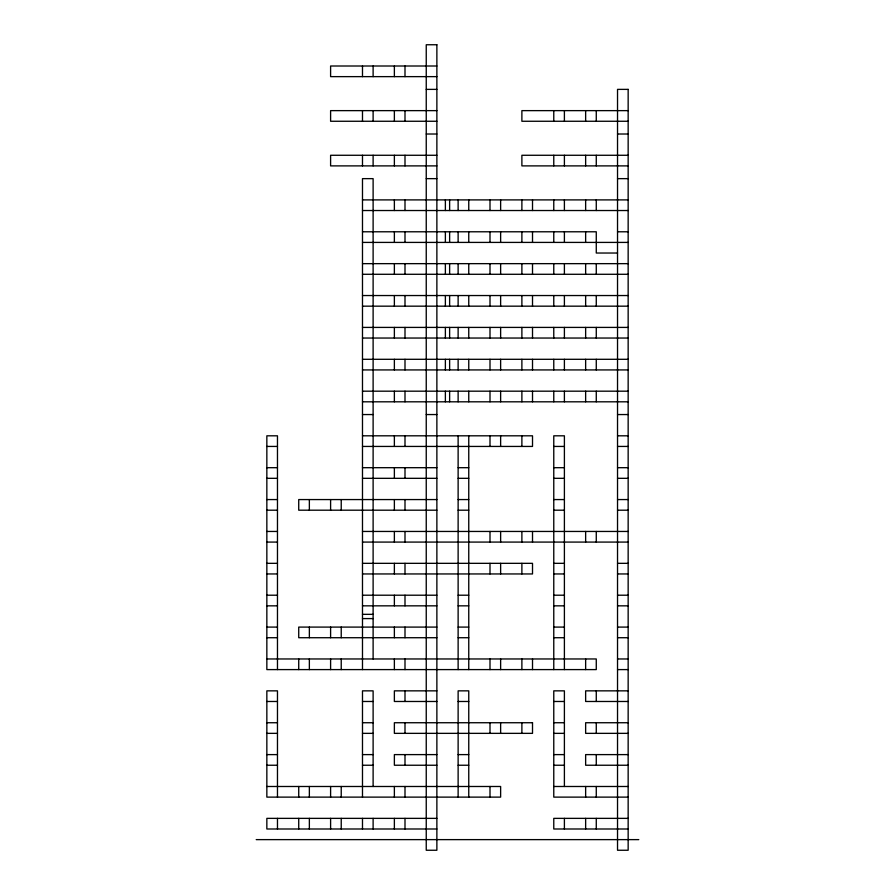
<?xml version="1.0" encoding="UTF-8"?>
<svg xmlns="http://www.w3.org/2000/svg" width="895" height="895" viewBox="0 0 895 895"><rect width="100%" height="100%" fill="white"/><g stroke="black" fill="none" stroke-linecap="round" stroke-linejoin="round"><path stroke-width="1.34" d="M436.872 66.006L330.602 66.006L330.602 76.634L436.872 76.634M426.244 89.377L436.872 89.377M436.872 110.633L330.602 110.633L330.602 121.261L436.872 121.261M628.156 110.633L521.886 110.633L521.886 121.261L628.156 121.261M426.244 134.015L436.872 134.015M617.528 134.015L628.156 134.015M436.872 155.271L330.602 155.271L330.602 165.888L436.872 165.888M628.156 155.271L521.886 155.271L521.886 165.888L628.156 165.888M426.244 178.642L436.872 178.642M617.528 178.642L628.156 178.642M362.486 199.898L628.156 199.898M362.486 210.526L628.156 210.526M362.486 231.783L596.271 231.783L596.271 253.028L617.528 253.028M617.528 231.783L628.156 231.783M362.486 242.411L628.156 242.411M362.486 263.656L628.156 263.656M362.486 274.284L628.156 274.284M362.486 295.54L628.156 295.54M362.486 306.168L628.156 306.168M362.486 327.413L628.156 327.413M362.486 338.041L628.156 338.041M362.486 359.298L628.156 359.298M362.486 369.926L628.156 369.926M362.486 391.182L628.156 391.182M362.486 401.81L628.156 401.81M362.486 414.553L373.114 414.553M426.244 414.553L436.872 414.553M617.528 414.553L628.156 414.553M362.486 435.809L532.514 435.809L532.514 446.437L362.486 446.437M617.528 435.809L628.156 435.809M266.844 446.437L277.472 446.437M553.77 446.437L564.398 446.437M617.528 446.437L628.156 446.437M266.844 467.693L277.472 467.693M362.486 467.693L436.872 467.693M458.128 467.693L468.756 467.693M553.77 467.693L564.398 467.693M617.528 467.693L628.156 467.693M266.844 478.322L277.472 478.322M362.486 478.322L436.872 478.322M458.128 478.322L468.756 478.322M553.77 478.322L564.398 478.322M617.528 478.322L628.156 478.322M266.844 499.567L277.472 499.567M436.872 499.567L298.729 499.567L298.729 510.195L436.872 510.195M458.128 499.567L468.756 499.567M553.77 499.567L564.398 499.567M617.528 499.567L628.156 499.567M266.844 510.195L277.472 510.195M458.128 510.195L468.756 510.195M553.77 510.195L564.398 510.195M617.528 510.195L628.156 510.195M266.844 531.451L277.472 531.451M362.486 531.451L628.156 531.451M266.844 542.079L277.472 542.079M362.486 542.079L628.156 542.079M266.844 563.335L277.472 563.335M362.486 563.335L532.514 563.335L532.514 573.952L362.486 573.952M553.77 563.335L564.398 563.335M617.528 563.335L628.156 563.335M266.844 573.952L277.472 573.952M553.77 573.952L564.398 573.952M617.528 573.952L628.156 573.952M266.844 595.209L277.472 595.209M362.486 595.209L436.872 595.209M458.128 595.209L468.756 595.209M553.77 595.209L564.398 595.209M617.528 595.209L628.156 595.209M266.844 605.837L277.472 605.837M362.486 605.837L436.872 605.837M458.128 605.837L468.756 605.837M553.77 605.837L564.398 605.837M617.528 605.837L628.156 605.837M362.486 614.339L373.114 614.339M362.486 618.59L373.114 618.59M266.844 627.093L277.472 627.093M436.872 627.093L298.729 627.093L298.729 637.721L436.872 637.721M458.128 627.093L468.756 627.093M553.77 627.093L564.398 627.093M617.528 627.093L628.156 627.093M266.844 637.721L277.472 637.721M458.128 637.721L468.756 637.721M553.77 637.721L564.398 637.721M617.528 637.721L628.156 637.721M266.844 658.966L596.271 658.966L596.271 669.594L266.844 669.594L266.844 435.809L277.472 435.809L277.472 669.594M617.528 658.966L628.156 658.966M617.528 669.594L628.156 669.594M436.872 690.85L394.371 690.85L394.371 701.479L436.872 701.479M628.156 690.85L585.643 690.85L585.643 701.479L628.156 701.479M266.844 701.479L277.472 701.479M362.486 701.479L373.114 701.479M458.128 701.479L468.756 701.479M553.77 701.479L564.398 701.479M266.844 722.735L277.472 722.735M362.486 722.735L373.114 722.735M553.77 722.735L564.398 722.735M628.156 722.735L585.643 722.735L585.643 733.352L628.156 733.352M266.844 733.352L277.472 733.352M362.486 733.352L373.114 733.352M553.77 733.352L564.398 733.352M266.844 754.608L277.472 754.608M362.486 754.608L373.114 754.608M436.872 754.608L394.371 754.608L394.371 765.236L436.872 765.236M458.128 754.608L468.756 754.608M553.77 754.608L564.398 754.608M628.156 754.608L585.643 754.608L585.643 765.236L628.156 765.236M266.844 765.236L277.472 765.236M362.486 765.236L373.114 765.236M458.128 765.236L468.756 765.236M553.77 765.236L564.398 765.236M266.844 786.492L500.629 786.492L500.629 797.121L266.844 797.121L266.844 690.85L277.472 690.85L277.472 797.121M553.77 786.492L628.156 786.492M628.156 797.121L553.77 797.121L553.77 690.85L564.398 690.85L564.398 786.492M436.872 818.366L266.844 818.366L266.844 828.994L436.872 828.994M628.156 818.366L553.77 818.366L553.77 828.994L628.156 828.994M256.216 839.622L638.784 839.622M596.271 110.633L596.271 121.261M596.271 155.271L596.271 165.888M596.271 199.898L596.271 210.526M596.271 263.656L596.271 274.284M596.271 295.54L596.271 306.168M596.271 327.413L596.271 338.041M596.271 359.298L596.271 369.926M596.271 391.182L596.271 401.81M596.271 531.451L596.271 542.079M596.271 690.85L596.271 701.479M596.271 722.735L596.271 733.352M596.271 754.608L596.271 765.236M596.271 786.492L596.271 797.121M596.271 818.366L596.271 828.994M585.643 110.633L585.643 121.261M585.643 155.271L585.643 165.888M585.643 199.898L585.643 210.526M585.643 231.783L585.643 242.411M585.643 263.656L585.643 274.284M585.643 295.54L585.643 306.168M585.643 327.413L585.643 338.041M585.643 359.298L585.643 369.926M585.643 391.182L585.643 401.81M585.643 531.451L585.643 542.079M585.643 658.966L585.643 669.594M585.643 786.492L585.643 797.121M585.643 818.366L585.643 828.994M564.398 110.633L564.398 121.261M564.398 155.271L564.398 165.888M564.398 199.898L564.398 210.526M564.398 231.783L564.398 242.411M564.398 263.656L564.398 274.284M564.398 295.54L564.398 306.168M564.398 327.413L564.398 338.041M564.398 359.298L564.398 369.926M564.398 391.182L564.398 401.81M564.398 669.594L564.398 435.809L553.77 435.809L553.77 669.594M564.398 818.366L564.398 828.994M553.77 110.633L553.77 121.261M553.77 155.271L553.77 165.888M553.77 199.898L553.77 210.526M553.77 231.783L553.77 242.411M553.77 263.656L553.77 274.284M553.77 295.54L553.77 306.168M553.77 327.413L553.77 338.041M553.77 359.298L553.77 369.926M553.77 391.182L553.77 401.81M532.514 199.898L532.514 210.526M532.514 231.783L532.514 242.411M532.514 263.656L532.514 274.284M532.514 295.54L532.514 306.168M532.514 327.413L532.514 338.041M532.514 359.298L532.514 369.926M532.514 391.182L532.514 401.81M532.514 531.451L532.514 542.079M532.514 658.966L532.514 669.594M521.886 199.898L521.886 210.526M521.886 231.783L521.886 242.411M521.886 263.656L521.886 274.284M521.886 295.54L521.886 306.168M521.886 327.413L521.886 338.041M521.886 359.298L521.886 369.926M521.886 391.182L521.886 401.81M521.886 435.809L521.886 446.437M521.886 531.451L521.886 542.079M521.886 563.335L521.886 573.952M521.886 658.966L521.886 669.594M521.886 722.735L521.886 733.352M500.629 199.898L500.629 210.526M500.629 231.783L500.629 242.411M500.629 263.656L500.629 274.284M500.629 295.54L500.629 306.168M500.629 327.413L500.629 338.041M500.629 359.298L500.629 369.926M500.629 391.182L500.629 401.81M500.629 435.809L500.629 446.437M500.629 531.451L500.629 542.079M500.629 563.335L500.629 573.952M500.629 658.966L500.629 669.594M500.629 722.735L500.629 733.352M490.001 199.898L490.001 210.526M490.001 231.783L490.001 242.411M490.001 263.656L490.001 274.284M490.001 295.54L490.001 306.168M490.001 327.413L490.001 338.041M490.001 359.298L490.001 369.926M490.001 391.182L490.001 401.81M490.001 435.809L490.001 446.437M490.001 531.451L490.001 542.079M490.001 563.335L490.001 573.952M490.001 658.966L490.001 669.594M490.001 722.735L490.001 733.352M490.001 786.492L490.001 797.121M468.756 199.898L468.756 210.526M468.756 231.783L468.756 242.411M468.756 263.656L468.756 274.284M468.756 295.54L468.756 306.168M468.756 327.413L468.756 338.041M468.756 359.298L468.756 369.926M468.756 391.182L468.756 401.81M468.756 435.809L468.756 669.594M468.756 797.121L468.756 690.85L458.128 690.85L458.128 797.121M458.128 199.898L458.128 210.526M458.128 231.783L458.128 242.411M458.128 263.656L458.128 274.284M458.128 295.54L458.128 306.168M458.128 327.413L458.128 338.041M458.128 359.298L458.128 369.926M458.128 391.182L458.128 401.81M458.128 435.809L458.128 669.594M449.626 199.898L449.626 210.526M449.626 231.783L449.626 242.411M449.626 263.656L449.626 274.284M449.626 295.54L449.626 306.168M449.626 327.413L449.626 338.041M449.626 359.298L449.626 369.926M449.626 391.182L449.626 401.81M445.374 199.898L445.374 210.526M445.374 231.783L445.374 242.411M445.374 263.656L445.374 274.284M445.374 295.54L445.374 306.168M445.374 327.413L445.374 338.041M445.374 359.298L445.374 369.926M445.374 391.182L445.374 401.81M404.999 66.006L404.999 76.634M404.999 110.633L404.999 121.261M404.999 155.271L404.999 165.888M404.999 199.898L404.999 210.526M404.999 231.783L404.999 242.411M404.999 263.656L404.999 274.284M404.999 295.54L404.999 306.168M404.999 327.413L404.999 338.041M404.999 359.298L404.999 369.926M404.999 391.182L404.999 401.81M404.999 435.809L404.999 446.437M404.999 467.693L404.999 478.322M404.999 499.567L404.999 510.195M404.999 531.451L404.999 542.079M404.999 563.335L404.999 573.952M404.999 595.209L404.999 605.837M404.999 627.093L404.999 637.721M404.999 658.966L404.999 669.594M404.999 690.85L404.999 701.479M404.999 722.735L404.999 733.352M404.999 754.608L404.999 765.236M404.999 786.492L404.999 797.121M404.999 818.366L404.999 828.994M394.371 66.006L394.371 76.634M394.371 110.633L394.371 121.261M394.371 155.271L394.371 165.888M394.371 199.898L394.371 210.526M394.371 231.783L394.371 242.411M394.371 263.656L394.371 274.284M394.371 295.54L394.371 306.168M394.371 327.413L394.371 338.041M394.371 359.298L394.371 369.926M394.371 391.182L394.371 401.81M394.371 435.809L394.371 446.437M394.371 467.693L394.371 478.322M394.371 499.567L394.371 510.195M394.371 531.451L394.371 542.079M394.371 563.335L394.371 573.952M394.371 595.209L394.371 605.837M394.371 627.093L394.371 637.721M394.371 658.966L394.371 669.594M394.371 786.492L394.371 797.121M394.371 818.366L394.371 828.994M373.114 66.006L373.114 76.634M373.114 110.633L373.114 121.261M373.114 155.271L373.114 165.888M373.114 658.966L373.114 178.642L362.486 178.642L362.486 669.594M373.114 786.492L373.114 690.85L362.486 690.85L362.486 797.121M373.114 818.366L373.114 828.994M362.486 66.006L362.486 76.634M362.486 110.633L362.486 121.261M362.486 155.271L362.486 165.888M362.486 818.366L362.486 828.994M341.23 499.567L341.23 510.195M341.23 627.093L341.23 637.721M341.23 658.966L341.23 669.594M341.23 786.492L341.23 797.121M341.23 818.366L341.23 828.994M330.602 499.567L330.602 510.195M330.602 627.093L330.602 637.721M330.602 658.966L330.602 669.594M330.602 786.492L330.602 797.121M330.602 818.366L330.602 828.994M309.357 499.567L309.357 510.195M309.357 627.093L309.357 637.721M309.357 658.966L309.357 669.594M309.357 786.492L309.357 797.121M309.357 818.366L309.357 828.994M298.729 658.966L298.729 669.594M298.729 786.492L298.729 797.121M298.729 818.366L298.729 828.994M277.472 818.366L277.472 828.994M436.872 44.75L426.244 44.75L426.244 850.25L436.872 850.25L436.872 44.75M628.156 89.377L617.528 89.377L617.528 850.25L628.156 850.25L628.156 89.377M532.514 722.735L394.371 722.735L394.371 733.352L532.514 733.352L532.514 722.735"/></g></svg>
